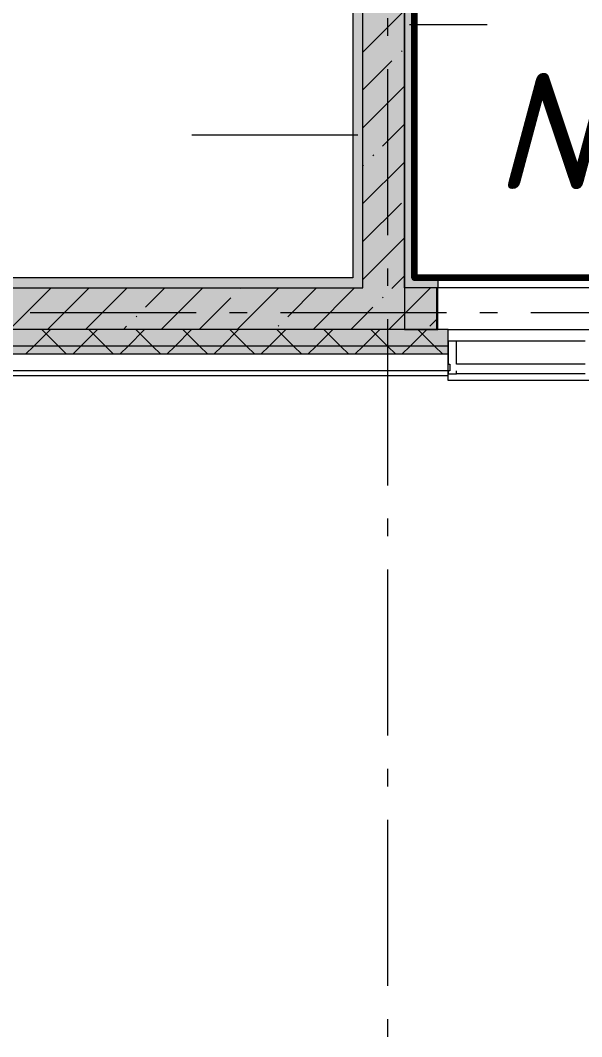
# Model space of a CAD drawing. Header units: millimetres. Extents: x -537608 to 253996, y -217170 to 186033.
# Drawn here: x -362673 to -359296, y -3457 to 2659 of the extents above; entities that cross this region are included whole.
import ezdxf

# ---------------------------------------------------------------- set-up
doc = ezdxf.new("R2010")
doc.units = ezdxf.units.MM
doc.layers.add('16) Лак 1.6м', color=160, linetype='Continuous', lineweight=90)
doc.layers.add('PDF _Геометрия', color=7, linetype='Continuous')
doc.layers.add('PDF _Текст', color=7, linetype='Continuous')
doc.layers.add('PDF _Сплошная заливка', color=7, linetype='Continuous', true_color=0xffffff)
doc.styles.add('PDF ISOCPEUR Italic', font='isocpeui.ttf')

msp = doc.modelspace()

# ---------------------------------------------------------------- hatches: boundary and pattern name
at = {"layer": 'PDF _Сплошная заливка', "true_color": 0x56bc34, "transparency": 33554559}
msp.add_hatch(color=85, dxfattribs=at).paths.add_polyline_path([(-360361.3746, 1109.3442), (-360301.3675, 1109.3442), (-360301.3675, 7338.9974), (-360361.3746, 7338.9974), (-360361.3746, 1678.1138)])
at = {"layer": 'PDF _Сплошная заливка', "transparency": 33554559}
h = msp.add_hatch(color=256, dxfattribs=at)
h.paths.add_polyline_path([(-360361.3746, 799.3446), (-360361.3746, 4299.3445), (-360611.3757, 4299.3445), (-360611.3757, 799.3446)], flags=0)
h.paths.add_polyline_path([(-360611.3757, 4799.3445), (-360361.3746, 4799.3445), (-360361.3746, 7148.9971), (-360611.3757, 7148.9971), (-360611.3757, 5239.3437)], flags=0)
at = {"layer": 'PDF _Сплошная заливка', "true_color": 0xff7d7d, "transparency": 33554559}
msp.add_hatch(color=11, dxfattribs=at).paths.add_polyline_path([(-360671.3742, 1049.3435), (-360671.3742, 1109.3442), (-367861.3722, 1109.3442), (-367861.3722, 1049.3435), (-360805.2708, 1049.3435)])
at = {"layer": 'PDF _Сплошная заливка', "true_color": 0x56bc34, "transparency": 33554559}
h = msp.add_hatch(color=85, dxfattribs=at)
h.paths.add_polyline_path([(-353263.4714, 1049.3435), (-353041.3726, 1049.3435), (-353041.3726, 1109.3442), (-359161.869, 1109.3442), (-359161.869, 1049.3435), (-356615.3803, 1049.3435)], flags=0)
h.paths.add_polyline_path([(-360161.8733, 1049.3435), (-360161.8733, 1109.3442), (-360361.3746, 1109.3442), (-360361.3746, 1049.3435), (-360166.3686, 1049.3435)], flags=0)
at = {"layer": 'PDF _Сплошная заливка', "transparency": 33554559}
msp.add_hatch(color=256, dxfattribs=at).paths.add_polyline_path([(-360805.2708, 799.3446), (-360611.3757, 799.3446), (-360611.3757, 1049.3435), (-367861.3722, 1049.3435), (-367861.3722, 799.3446), (-361643.2523, 799.3446)])
h = msp.add_hatch(color=256, dxfattribs=at)
h.paths.add_polyline_path([(-352861.3684, 799.3446), (-352861.3684, 1049.3435), (-359161.869, 1049.3435), (-359161.869, 799.3446), (-353263.4714, 799.3446)], flags=0)
h.paths.add_polyline_path([(-360166.3686, 799.3446), (-360161.8733, 799.3446), (-360161.8733, 1049.3435), (-360166.3686, 1049.3435), (-360166.3686, 966.1296)], flags=0)
h = msp.add_hatch(color=256, dxfattribs=at)
h.paths.add_polyline_path([(-291511.3559, 699.3442), (-291511.3559, 799.3446), (-297824.3565, 799.3446), (-297824.3565, 699.3442), (-291561.3561, 699.3442)], flags=0)
h.paths.add_polyline_path([(-298961.3577, 699.3442), (-298699.356, 699.3442), (-298699.356, 799.3446), (-298961.3577, 799.3446), (-298961.3577, 787.667)], flags=0)
h.paths.add_polyline_path([(-300942.9067, 699.3442), (-299461.3555, 699.3442), (-299461.3555, 799.3446), (-300942.9067, 799.3446)], flags=0)
h.paths.add_polyline_path([(-301942.9067, 699.3442), (-301942.9067, 799.3446), (-303150.9122, 799.3446), (-303150.9122, 699.3442), (-302146.8044, 699.3442)], flags=0)
h.paths.add_polyline_path([(-307970.9122, 699.3442), (-307970.9122, 799.3446), (-309150.912, 799.3446), (-309150.912, 699.3442), (-308012.6536, 699.3442)], flags=0)
h.paths.add_polyline_path([(-305498.7176, 699.3442), (-304970.9123, 699.3442), (-304970.9123, 799.3446), (-306150.9121, 799.3446), (-306150.9121, 699.3442)], flags=0)
h.paths.add_polyline_path([(-310970.912, 699.3442), (-310970.912, 799.3446), (-312150.9119, 799.3446), (-312150.9119, 699.3442), (-311364.5669, 699.3442)], flags=0)
h.paths.add_polyline_path([(-313970.9119, 699.3442), (-313970.9119, 799.3446), (-315150.9119, 799.3446), (-315150.9119, 699.3442), (-314716.4758, 699.3442)], flags=0)
h.paths.add_polyline_path([(-318150.9161, 699.3442), (-316970.9161, 699.3442), (-316970.9161, 799.3446), (-318150.9161, 799.3446)], flags=0)
h.paths.add_polyline_path([(-320163.3342, 699.3442), (-319970.916, 699.3442), (-319970.916, 799.3446), (-321450.9172, 799.3446), (-321450.9172, 699.3442), (-320582.325, 699.3442)], flags=0)
h.paths.add_polyline_path([(-324450.9171, 699.3442), (-323270.9173, 699.3442), (-323270.9173, 799.3446), (-324450.9171, 799.3446)], flags=0)
h.paths.add_polyline_path([(-326270.9172, 699.3442), (-326270.9172, 799.3446), (-327450.917, 799.3446), (-327450.917, 699.3442), (-326448.1699, 699.3442)], flags=0)
h.paths.add_polyline_path([(-329270.9171, 699.3442), (-329270.9171, 799.3446), (-330450.9212, 799.3446), (-330450.9212, 699.3442), (-329381.0923, 699.3442)], flags=0)
h.paths.add_polyline_path([(-333151.992, 699.3442), (-332270.917, 699.3442), (-332270.917, 799.3446), (-333450.9168, 799.3446), (-333450.9168, 699.3442)], flags=0)
h.paths.add_polyline_path([(-335270.9212, 699.3442), (-335270.9212, 799.3446), (-336450.9211, 799.3446), (-336450.9211, 699.3442), (-335665.928, 699.3442)], flags=0)
h.paths.add_polyline_path([(-338270.9168, 699.3442), (-338270.9168, 799.3446), (-339511.363, 799.3446), (-339511.363, 699.3442), (-339017.8456, 699.3442)], flags=0)
h.paths.add_polyline_path([(-341211.3702, 699.3442), (-341211.3702, 799.3446), (-342511.3672, 799.3446), (-342511.3672, 699.3442), (-341531.7729, 699.3442)], flags=0)
h.paths.add_polyline_path([(-344464.6997, 699.3442), (-344211.3658, 699.3442), (-344211.3658, 799.3446), (-345511.3714, 799.3446), (-345511.3714, 699.3442), (-344883.6905, 699.3442)], flags=0)
h.paths.add_polyline_path([(-348511.367, 699.3442), (-347211.3701, 699.3442), (-347211.3701, 799.3446), (-348511.367, 799.3446)], flags=0)
h.paths.add_polyline_path([(-349911.5538, 699.3442), (-349386.3707, 699.3442), (-349386.3707, 799.3446), (-359224.3735, 799.3446), (-359224.3735, 699.3442), (-351587.5169, 699.3442)], flags=0)
h.paths.add_polyline_path([(-360805.2708, 699.3442), (-360099.3686, 699.3442), (-360099.3686, 799.3446), (-368361.3744, 799.3446), (-368361.3744, 699.3442), (-361643.2523, 699.3442)], flags=0)
h = msp.add_hatch(color=256, dxfattribs=at)
h.paths.add_polyline_path([(-291672.0805, 649.3439), (-291561.3561, 649.3439), (-291561.3561, 699.3442), (-297824.3565, 699.3442), (-297824.3565, 649.3439), (-291688.3546, 649.3439)], flags=0)
h.paths.add_polyline_path([(-299632.8727, 649.3439), (-299461.3555, 649.3439), (-299461.3555, 699.3442), (-300942.9067, 699.3442), (-300942.9067, 649.3439), (-300470.8499, 649.3439)], flags=0)
h.paths.add_polyline_path([(-298699.356, 649.3439), (-298699.356, 699.3442), (-298961.3577, 699.3442), (-298961.3577, 649.3439), (-298794.8955, 649.3439)], flags=0)
h.paths.add_polyline_path([(-301942.9067, 649.3439), (-301942.9067, 699.3442), (-303150.9122, 699.3442), (-303150.9122, 649.3439), (-302146.8044, 649.3439)], flags=0)
h.paths.add_polyline_path([(-304970.9123, 649.3439), (-304970.9123, 699.3442), (-306150.9121, 699.3442), (-306150.9121, 649.3439), (-305498.7176, 649.3439)], flags=0)
h.paths.add_polyline_path([(-307970.9122, 649.3439), (-307970.9122, 699.3442), (-309150.912, 699.3442), (-309150.912, 649.3439), (-308012.6536, 649.3439)], flags=0)
h.paths.add_polyline_path([(-310970.912, 649.3439), (-310970.912, 699.3442), (-312150.9119, 699.3442), (-312150.9119, 649.3439), (-311364.5669, 649.3439)], flags=0)
h.paths.add_polyline_path([(-313970.9119, 649.3439), (-313970.9119, 699.3442), (-315150.9119, 699.3442), (-315150.9119, 649.3439), (-314716.4758, 649.3439)], flags=0)
h.paths.add_polyline_path([(-320163.3342, 649.3439), (-319970.916, 649.3439), (-319970.916, 699.3442), (-321450.9172, 699.3442), (-321450.9172, 649.3439), (-320582.325, 649.3439)], flags=0)
h.paths.add_polyline_path([(-318150.9161, 649.3439), (-316970.9161, 649.3439), (-316970.9161, 699.3442), (-318150.9161, 699.3442)], flags=0)
h.paths.add_polyline_path([(-323270.9173, 649.3439), (-323270.9173, 699.3442), (-324450.9171, 699.3442), (-324450.9171, 649.3439), (-323934.2382, 649.3439)], flags=0)
h.paths.add_polyline_path([(-326448.1699, 649.3439), (-326270.9172, 649.3439), (-326270.9172, 699.3442), (-327450.917, 699.3442), (-327450.917, 649.3439), (-327286.1471, 649.3439)], flags=0)
h.paths.add_polyline_path([(-329381.0923, 649.3439), (-329270.9171, 649.3439), (-329270.9171, 699.3442), (-330450.9212, 699.3442), (-330450.9212, 649.3439), (-329800.0831, 649.3439)], flags=0)
h.paths.add_polyline_path([(-332270.917, 649.3439), (-332270.917, 699.3442), (-333450.9168, 699.3442), (-333450.9168, 649.3439), (-332314.0191, 649.3439)], flags=0)
h.paths.add_polyline_path([(-335665.928, 649.3439), (-335270.9212, 649.3439), (-335270.9212, 699.3442), (-336450.9211, 699.3442), (-336450.9211, 649.3439)], flags=0)
h.paths.add_polyline_path([(-339017.8456, 649.3439), (-338270.9168, 649.3439), (-338270.9168, 699.3442), (-339511.363, 699.3442), (-339511.363, 649.3439)], flags=0)
h.paths.add_polyline_path([(-341531.7729, 649.3439), (-341211.3702, 649.3439), (-341211.3702, 699.3442), (-342511.3672, 699.3442), (-342511.3672, 649.3439), (-342369.7545, 649.3439)], flags=0)
h.paths.add_polyline_path([(-344211.3658, 649.3439), (-344211.3658, 699.3442), (-345511.3714, 699.3442), (-345511.3714, 649.3439), (-344464.6997, 649.3439)], flags=0)
h.paths.add_polyline_path([(-347397.6265, 649.3439), (-347211.3701, 649.3439), (-347211.3701, 699.3442), (-348511.367, 699.3442), (-348511.367, 649.3439), (-348235.5994, 649.3439)], flags=0)
h.paths.add_polyline_path([(-349386.3707, 649.3439), (-349386.3707, 699.3442), (-359224.3735, 699.3442), (-359224.3735, 649.3439), (-349911.5538, 649.3439)], flags=0)
h.paths.add_polyline_path([(-360099.3686, 649.3439), (-360099.3686, 699.3442), (-368461.3748, 699.3442), (-368461.3748, 649.3439), (-360805.2708, 649.3439)], flags=0)

# ---------------------------------------------------------------- linework, layer by layer
at = {"layer": '16) Лак 1.6м'}
msp.add_lwpolyline([(-358501.3684, 7338.9974), (-358331.3711, 7338.9974), (-358331.3711, 4389.3444), (-352921.3669, 4389.3444), (-352921.3669, 2663.2261), (-352921.3669, 1304.3437), (-353101.3711, 1304.3437), (-353101.3711, 1109.3442), (-360301.3675, 1109.3442), (-360301.3675, 7338.9974), (-360151.3754, 7338.9974)], dxfattribs=at)
at = {"layer": 'PDF _Геометрия', "lineweight": 9}
for p, q in [((-360301.3675, 7338.9974), (-360301.3675, 1109.3442)), ((-360361.3746, 1109.3442), (-360361.3746, 7148.9971)), ((-360361.3746, 4299.3445), (-360361.3746, 799.3446)), ((-360671.3742, 2866.3035), (-360671.3742, 1109.3442)), ((-360611.3757, 1049.3435), (-360611.3757, 2866.3035)), ((-360611.3757, 1049.3435), (-360611.3757, 2866.3035)), ((-360611.3757, 2468.5646), (-360361.3746, 2718.5657)), ((-360331.371, 2634.1267), (-359865.222, 2634.1267)), ((-360379.9847, 2471.8543), (-360375.2396, 2476.5973)), ((-360611.3757, 2240.4655), (-360437.0036, 2414.8311)), ((-360611.3757, 2012.3686), (-360361.3746, 2262.3675)), ((-360494.0311, 1901.6077), (-360361.3746, 2034.2684)), ((-360641.3707, 1967.6625), (-361641.3749, 1967.6625)), ((-360551.0585, 1844.5846), (-360546.3134, 1849.3253)), ((-360611.3757, 1556.1705), (-360361.3746, 1806.1715)), ((-360611.3757, 1784.2696), (-360608.0774, 1787.5592)), ((-360611.3757, 1328.0714), (-360379.9847, 1559.4602)), ((-360611.3757, 1099.9723), (-360361.3746, 1349.9734)), ((-360671.3742, 1109.3442), (-367801.3736, 1109.3442)), ((-360437.0036, 1046.2389), (-360361.3746, 1121.8743)), ((-360361.3746, 1049.3435), (-360361.3746, 1109.3442)), ((-360301.3675, 1109.3442), (-360161.8733, 1109.3442)), ((-360161.8733, 1109.3442), (-360161.8733, 1049.3435)), ((-360161.8733, 1109.3442), (-359161.869, 1109.3442)), ((-367861.3722, 1049.3435), (-360671.3742, 1049.3435)), ((-367861.3722, 1049.3435), (-360671.3742, 1049.3435)), ((-362736.7895, 799.3446), (-362486.7885, 1049.3435)), ((-362508.6883, 799.3446), (-362261.7961, 1046.2389)), ((-362280.5957, 799.3446), (-362030.5946, 1049.3435)), ((-361919.6485, 932.1905), (-361802.4934, 1049.3435)), ((-361824.3932, 799.3446), (-361574.3922, 1049.3435)), ((-361368.1994, 799.3446), (-361118.1984, 1049.3435)), ((-361349.3998, 1046.2389), (-361346.2996, 1049.3435)), ((-361064.2797, 875.1652), (-360890.0971, 1049.3435)), ((-360911.997, 799.3446), (-360662.0045, 1049.3435)), ((-360671.3742, 1049.3435), (-360611.3757, 1049.3435)), ((-360671.3742, 1049.3435), (-360611.3757, 1049.3435)), ((-360361.3746, 893.7753), (-360205.8021, 1049.3435)), ((-360166.3686, 1049.3435), (-360361.3746, 1049.3435)), ((-360166.3686, 1049.3435), (-360361.3746, 1049.3435)), ((-360361.3746, 1049.3435), (-360361.3746, 799.3446)), ((-360161.8733, 1049.3435), (-360166.3686, 1049.3435)), ((-360166.3686, 1049.3435), (-360166.3686, 799.3446)), ((-360161.8733, 1049.3435), (-360166.3686, 1049.3435)), ((-360166.3686, 799.3446), (-360166.3686, 1049.3435)), ((-360161.8733, 799.3446), (-360161.8733, 1049.3435)), ((-361596.3006, 799.3446), (-361406.4273, 989.2136)), ((-360494.0311, 989.2136), (-360489.2945, 993.9565)), ((-360611.3757, 871.8755), (-360551.0585, 932.1905)), ((-361976.676, 875.1652), (-361971.9309, 879.9059)), ((-360683.9044, 799.3446), (-360611.3757, 871.8755)), ((-360455.8031, 799.3446), (-360361.3746, 893.7753)), ((-360208.911, 818.1398), (-360166.3686, 860.6779)), ((-360166.3686, 860.6779), (-360161.8733, 865.1776)), ((-360099.3686, 799.3446), (-368361.3744, 799.3446)), ((-360611.3757, 799.3446), (-367861.3722, 799.3446)), ((-362590.5436, 699.3442), (-362490.5432, 799.3446)), ((-362443.9705, 699.3442), (-362543.9709, 799.3446)), ((-362307.7057, 699.3442), (-362207.7052, 799.3446)), ((-362161.1326, 699.3442), (-362261.1329, 799.3446)), ((-362052.4945, 799.3446), (-362033.6948, 818.1398)), ((-362024.8591, 699.3442), (-361924.8587, 799.3446)), ((-361878.286, 699.3442), (-361978.2864, 799.3446)), ((-361742.0212, 699.3442), (-361642.0208, 799.3446)), ((-361595.4481, 699.3442), (-361695.4485, 799.3446)), ((-361459.1747, 699.3442), (-361359.1742, 799.3446)), ((-361312.6015, 699.3442), (-361412.6019, 799.3446)), ((-361176.3367, 699.3442), (-361076.3363, 799.3446)), ((-361029.755, 699.3442), (-361129.7554, 799.3446)), ((-361121.3072, 818.1398), (-361116.5621, 822.8828)), ((-360893.4902, 699.3442), (-360793.4898, 799.3446)), ((-360746.917, 699.3442), (-360846.9175, 799.3446)), ((-360361.3746, 799.3446), (-360611.3757, 799.3446)), ((-360610.6437, 699.3442), (-360510.6432, 799.3446)), ((-360464.0705, 699.3442), (-360564.0709, 799.3446)), ((-360361.3746, 799.3446), (-360166.3686, 799.3446)), ((-360327.8057, 699.3442), (-360227.8053, 799.3446)), ((-360181.2326, 699.3442), (-360281.233, 799.3446)), ((-360166.3686, 799.3446), (-360161.8733, 799.3446)), ((-360099.3686, 699.3442), (-360099.3686, 799.3446)), ((-360099.3686, 699.3442), (-368361.3744, 699.3442)), ((-362640.5438, 649.3439), (-362590.5436, 699.3442)), ((-362393.9703, 649.3439), (-362443.9705, 699.3442)), ((-362357.7059, 649.3439), (-362307.7057, 699.3442)), ((-362111.1324, 649.3439), (-362161.1326, 699.3442)), ((-362074.8593, 649.3439), (-362024.8591, 699.3442)), ((-361828.2858, 649.3439), (-361878.286, 699.3442)), ((-361792.0214, 649.3439), (-361742.0212, 699.3442)), ((-361545.4479, 649.3439), (-361595.4481, 699.3442)), ((-361509.1749, 649.3439), (-361459.1747, 699.3442)), ((-361262.6013, 649.3439), (-361312.6015, 699.3442)), ((-361226.337, 649.3439), (-361176.3367, 699.3442)), ((-360979.7548, 649.3439), (-361029.755, 699.3442)), ((-360943.4904, 649.3439), (-360893.4902, 699.3442)), ((-360696.9168, 649.3439), (-360746.917, 699.3442)), ((-360660.6439, 649.3439), (-360610.6437, 699.3442)), ((-360414.0703, 649.3439), (-360464.0705, 699.3442)), ((-360377.806, 649.3439), (-360327.8057, 699.3442)), ((-360131.2323, 649.3439), (-360181.2326, 699.3442)), ((-360049.3684, 729.3434), (-360099.3686, 729.3434)), ((-360099.3686, 729.3434), (-360099.3686, 589.3432)), ((-360099.3686, 649.3439), (-360099.3686, 699.3442)), ((-359274.3737, 729.3434), (-360049.3684, 729.3434)), ((-360049.3684, 589.3432), (-360049.3684, 729.3434)), ((-360099.3686, 649.3439), (-368361.3744, 649.3439)), ((-360099.3686, 549.3435), (-360099.3686, 649.3439)), ((-360099.3686, 589.3432), (-360089.3704, 589.3432)), ((-360089.3704, 589.3432), (-360089.3704, 549.3435)), ((-360099.3686, 549.3435), (-368361.3744, 549.3435)), ((-368361.3744, 522.3433), (-360099.3686, 522.3433)), ((-360099.3686, 522.3433), (-360099.3686, 549.3435)), ((-360089.3704, 549.3435), (-360099.3686, 549.3435)), ((-360099.3686, 549.3435), (-360099.3686, 532.3438)), ((-360099.3686, 532.3438), (-360049.3684, 532.3438)), ((-360049.3684, 532.3438), (-360049.3684, 549.3435)), ((-359274.3737, 532.3438), (-360049.3684, 532.3438))]:
    msp.add_line(p, q, dxfattribs=at)
at = {"layer": 'PDF _Геометрия', "color": 253, "lineweight": 9, "true_color": 0xaaaaaa}
for p, q in [((-360461.375, 2566.4207), (-360461.375, 2672.2534)), ((-360461.375, 1366.4198), (-360461.375, 2366.4219)), ((-360461.375, 1060.5884), (-360461.375, 1166.4212)), ((-361613.9721, 899.3449), (-362613.9677, 899.3449)), ((-361308.132, 899.3449), (-361413.9713, 899.3449)), ((-360108.1355, 899.3449), (-361108.1311, 899.3449)), ((-360461.375, -139.4125), (-360461.375, 860.5875)), ((-359802.304, 899.3449), (-359908.1346, 899.3449)), ((-358602.2989, 899.3449), (-359602.3032, 899.3449)), ((-360049.3684, 591.3433), (-359274.3737, 591.3433)), ((-360099.3686, 491.3451), (-360099.3686, 522.3433)), ((-359224.3735, 491.3451), (-360099.3686, 491.3451)), ((-360461.375, -445.2461), (-360461.375, -339.4134)), ((-360461.375, -1645.2469), (-360461.375, -645.247)), ((-360461.375, -1951.0805), (-360461.375, -1845.2456)), ((-360461.375, -3151.0792), (-360461.375, -2151.0793)), ((-360461.375, -3456.9129), (-360461.375, -3351.0801))]:
    msp.add_line(p, q, dxfattribs=at)
at = {"layer": 'PDF _Геометрия', "color": 9, "lineweight": 9, "true_color": 0xc0c0c0}
for p, q in [((-359161.869, 1049.3435), (-360161.8733, 1049.3435)), ((-360099.3686, 799.3446), (-359224.3735, 799.3446))]:
    msp.add_line(p, q, dxfattribs=at)
at = {"layer": 'PDF _Сплошная заливка', "color": 11, "lineweight": 35, "true_color": 0xff7d7d, "transparency": 33554559}
msp.add_solid([(-360611.3757, 1049.3435), (-360611.3757, 2866.3035), (-360671.3742, 1049.3435), (-360671.3742, 2866.3035)], dxfattribs=at)
at = {"layer": 'PDF _Сплошная заливка', "lineweight": 35, "transparency": 33554559}
msp.add_solid([(-360166.3686, 799.3446), (-360166.3686, 1049.3435), (-360361.3746, 799.3446), (-360361.3746, 1049.3435)], dxfattribs=at)

# ---------------------------------------------------------------- texts
at = {"layer": 'PDF _Текст', "insert": (-359823.5344, 1990.6668), "char_height": 700, "attachment_point": 4, "style": 'PDF ISOCPEUR Italic'}
msp.add_mtext('№1', dxfattribs=at)

doc.saveas('drawing.dxf')
